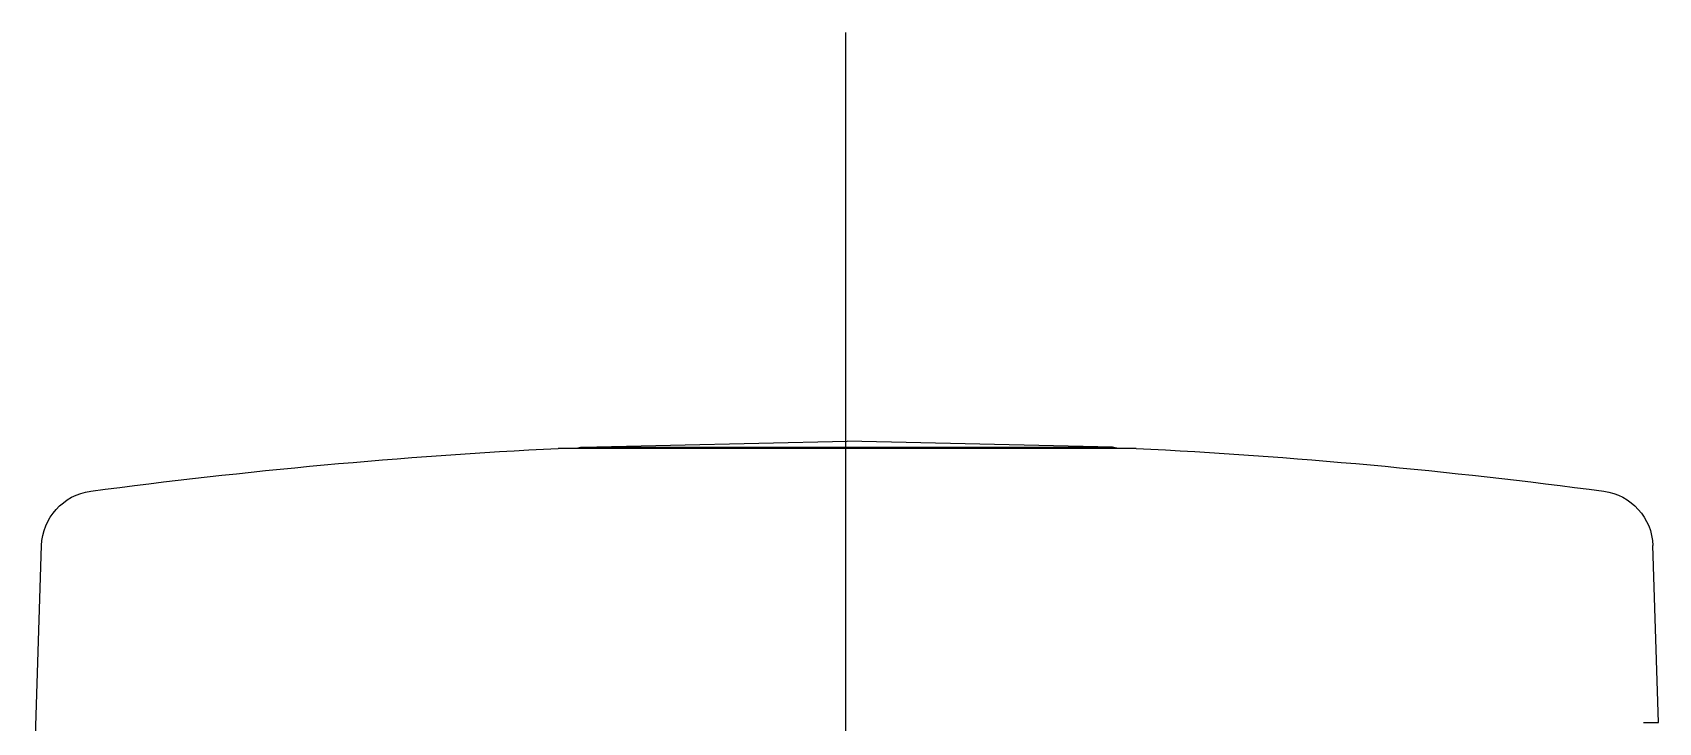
# Model space of a CAD drawing. Header units: millimetres. Extents: x 0 to 5600, y -67 to 2530.
# Drawn here: x 4101.9 to 4190.3, y 1045.8 to 1083.3 of the extents above; entities that cross this region are included whole.
import ezdxf
from ezdxf.lldxf.tags import DXFTag

# ---------------------------------------------------------------- set-up
doc = ezdxf.new("R2010")
doc.units = ezdxf.units.MM
doc.layers.add('내부선 및 부속', color=4, linetype='Continuous')
doc.layers.add('중심선', color=1, linetype='DASHED')
tags = doc.linetypes.add('DASHDOT', pattern=[70, 31, -13, 13, -13]).pattern_tags.tags
tags[10:11] = [DXFTag(74, 4), DXFTag(75, 0), DXFTag(340, '0'), DXFTag(46, 0.0), DXFTag(50, 0.0), DXFTag(44, 0.0), DXFTag(45, 0.0)]
tags[8:9] = [DXFTag(74, 4), DXFTag(75, 0), DXFTag(340, '0'), DXFTag(46, 0.0), DXFTag(50, 0.0), DXFTag(44, 0.0), DXFTag(45, 0.0)]
tags[6:7] = [DXFTag(74, 4), DXFTag(75, 0), DXFTag(340, '0'), DXFTag(46, 0.0), DXFTag(50, 0.0), DXFTag(44, 0.0), DXFTag(45, 0.0)]
tags[4:5] = [DXFTag(74, 4), DXFTag(75, 0), DXFTag(340, '0'), DXFTag(46, 0.0), DXFTag(50, 0.0), DXFTag(44, 0.0), DXFTag(45, 0.0)]
tags = doc.linetypes.add('DASHED', pattern=[25.72, 12.86, -12.86]).pattern_tags.tags
tags[6:7] = [DXFTag(74, 4), DXFTag(75, 0), DXFTag(340, '0'), DXFTag(46, 0.0), DXFTag(50, 0.0), DXFTag(44, 0.0), DXFTag(45, 0.0)]
tags[4:5] = [DXFTag(74, 4), DXFTag(75, 0), DXFTag(340, '0'), DXFTag(46, 0.0), DXFTag(50, 0.0), DXFTag(44, 0.0), DXFTag(45, 0.0)]

msp = doc.modelspace()

# ---------------------------------------------------------------- linework, layer by layer
at = {"layer": '내부선 및 부속', "linetype": 'Continuous'}
for p, q in [((4131.794, 1060.752), (4146.214, 1061.085)), ((4160.633, 1060.752), (4146.214, 1061.085)), ((4161.93, 1060.689), (4130.497, 1060.689)), ((4131.794, 1060.752), (4160.633, 1060.752)), ((4101.913, 1039.842), (4102.406, 1055.406)), ((4190.326, 1045.791), (4190.022, 1055.406)), ((4189.519, 1045.791), (4190.326, 1045.791))]:
    msp.add_line(p, q, dxfattribs=at)
at = {"layer": '내부선 및 부속', "linetype": 'Continuous', "flags": 128}
for points in [[(4105.078, 1058.361, -0.020465), (4130.497, 1060.689)], [(4131.487, 1060.69, -0.076852), (4131.794, 1060.752)], [(4160.633, 1060.752, -0.076852), (4160.94, 1060.69)], [(4161.93, 1060.689, -0.020465), (4187.35, 1058.361)], [(4102.406, 1055.406, -0.366988), (4105.078, 1058.361)], [(4187.35, 1058.361, -0.366988), (4190.022, 1055.406)]]:
    msp.add_lwpolyline(points, format="xyb", dxfattribs=at)
at = {"layer": '중심선', "linetype": 'DASHDOT'}
msp.add_line((4146.133, 635.201), (4146.133, 1083.286), dxfattribs=at)

doc.saveas('drawing.dxf')
